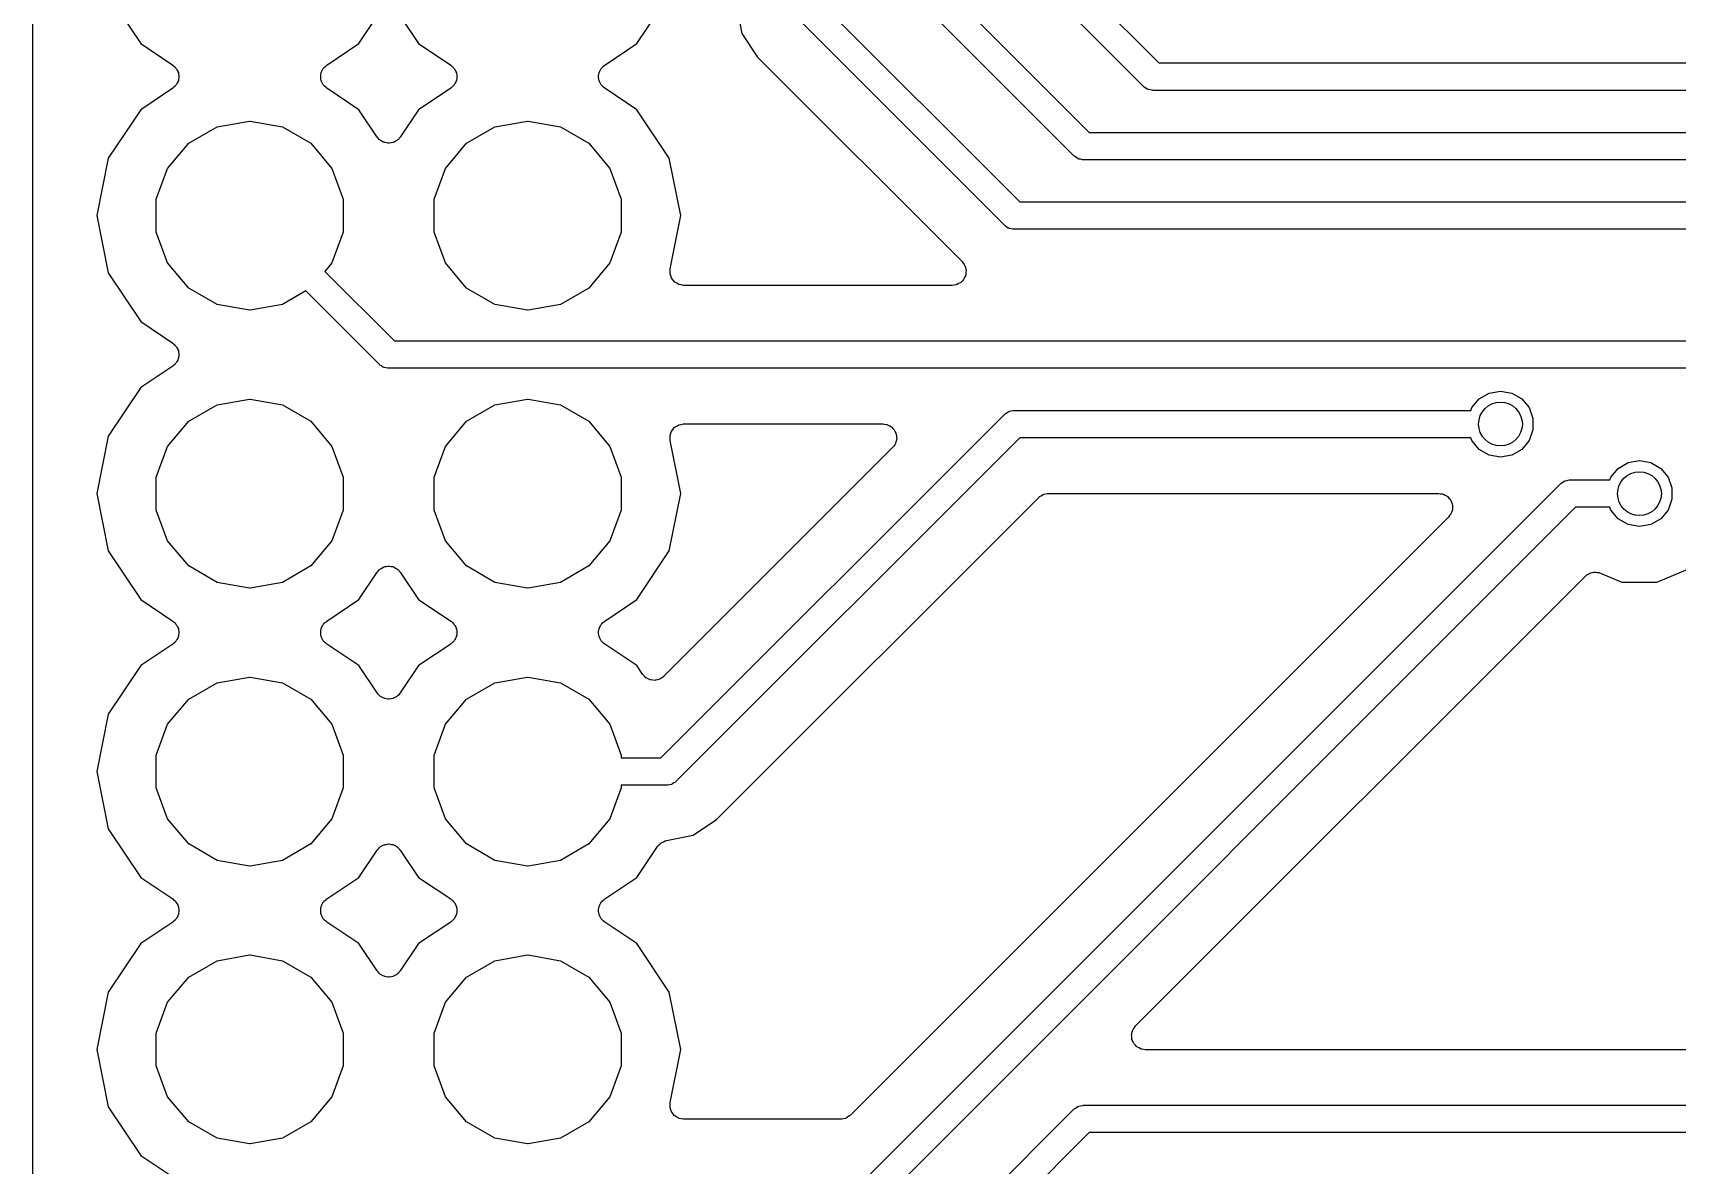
# Model space of a CAD drawing. Extents: x 99.6 to 135.3, y -116.3 to -28.5.
# Drawn here: x 99.62 to 114.64, y -74.72 to -64.37 of the extents above; entities that cross this region are included whole.
import ezdxf

# ---------------------------------------------------------------- set-up
doc = ezdxf.new("R2010")
doc.units = 0
doc.header["$MEASUREMENT"] = 0
doc.layers.add('BLACK', color=7, linetype='CONTINUOUS')

msp = doc.modelspace()

# ---------------------------------------------------------------- linework, layer by layer
at = {"layer": 'Black'}
for p, q in [((99.618, -112.187), (99.618, -28.625)), ((109.767, -64.8584), (107.862, -62.9534)), ((108.075, -62.8132), (109.907, -64.645)), ((107.44, -63.4482), (109.272, -65.28)), ((109.132, -65.4934), (107.227, -63.5884)), ((100.306, -64.0239), (100.603, -64.4681)), ((105.137, -64.4681), (105.434, -64.0239)), ((106.047, -64.1225), (106.097, -64.3763)), ((106.805, -64.0832), (108.637, -65.915)), ((102.597, -64.4681), (102.764, -64.2183)), ((102.976, -64.2183), (103.143, -64.4681)), ((108.497, -66.1284), (106.592, -64.2234)), ((106.097, -64.3763), (106.241, -64.5914)), ((100.603, -64.4681), (100.896, -64.6644)), ((102.304, -64.6644), (102.597, -64.4681)), ((103.143, -64.4681), (103.436, -64.6644)), ((104.844, -64.6644), (105.137, -64.4681)), ((106.241, -64.5914), (108.11, -66.4602)), ((100.896, -64.6644), (100.906, -64.674)), ((100.906, -64.674), (100.917, -64.6822)), ((100.917, -64.6822), (100.922, -64.6891)), ((100.922, -64.6891), (100.928, -64.6949)), ((100.928, -64.6949), (100.934, -64.7073)), ((100.934, -64.7073), (100.942, -64.7189)), ((100.942, -64.7189), (100.944, -64.727)), ((100.944, -64.727), (100.948, -64.7345)), ((100.948, -64.7345), (100.949, -64.7482)), ((100.949, -64.7482), (100.952, -64.7617)), ((100.952, -64.7617), (100.952, -64.77)), ((102.248, -64.7617), (102.251, -64.7482)), ((102.248, -64.77), (102.248, -64.7617)), ((102.251, -64.7482), (102.252, -64.7345)), ((102.252, -64.7345), (102.256, -64.727)), ((102.256, -64.727), (102.258, -64.7189)), ((102.258, -64.7189), (102.266, -64.7073)), ((102.266, -64.7073), (102.272, -64.6949)), ((102.272, -64.6949), (102.278, -64.6891)), ((102.278, -64.6891), (102.283, -64.6822)), ((102.283, -64.6822), (102.294, -64.674)), ((102.294, -64.674), (102.304, -64.6644)), ((103.436, -64.6644), (103.441, -64.6692)), ((103.441, -64.6692), (103.447, -64.6727)), ((103.447, -64.6727), (103.452, -64.6781)), ((103.452, -64.6781), (103.457, -64.6822)), ((103.457, -64.6822), (103.462, -64.6891)), ((103.462, -64.6891), (103.468, -64.6949)), ((103.468, -64.6949), (103.471, -64.7012)), ((103.471, -64.7012), (103.476, -64.7065)), ((103.476, -64.7065), (103.478, -64.713)), ((103.478, -64.713), (103.482, -64.7189)), ((103.482, -64.7189), (103.484, -64.727)), ((103.484, -64.727), (103.488, -64.7345)), ((103.488, -64.7345), (103.488, -64.7414)), ((103.488, -64.7414), (103.491, -64.7479)), ((103.491, -64.7479), (103.491, -64.7549)), ((103.491, -64.7549), (103.492, -64.7617)), ((103.492, -64.7617), (103.492, -64.77)), ((104.788, -64.7617), (104.791, -64.7482)), ((104.788, -64.77), (104.788, -64.7617)), ((104.791, -64.7482), (104.792, -64.7345)), ((104.792, -64.7345), (104.796, -64.727)), ((104.796, -64.727), (104.798, -64.7189)), ((104.798, -64.7189), (104.806, -64.7073)), ((104.806, -64.7073), (104.812, -64.6949)), ((104.812, -64.6949), (104.818, -64.6891)), ((104.818, -64.6891), (104.823, -64.6822)), ((104.823, -64.6822), (104.834, -64.674)), ((104.834, -64.674), (104.844, -64.6644)), ((109.907, -64.645), (118.53, -64.645)), ((100.896, -64.8756), (100.603, -65.0719)), ((100.906, -64.866), (100.896, -64.8756)), ((100.917, -64.8578), (100.906, -64.866)), ((100.922, -64.8509), (100.917, -64.8578)), ((100.928, -64.8451), (100.922, -64.8509)), ((100.934, -64.8327), (100.928, -64.8451)), ((100.942, -64.8211), (100.934, -64.8327)), ((100.944, -64.813), (100.942, -64.8211)), ((100.948, -64.8055), (100.944, -64.813)), ((100.949, -64.7918), (100.948, -64.8055)), ((100.952, -64.7783), (100.949, -64.7918)), ((100.952, -64.77), (100.952, -64.7783)), ((102.248, -64.7783), (102.248, -64.77)), ((102.251, -64.7918), (102.248, -64.7783)), ((102.252, -64.8055), (102.251, -64.7918)), ((102.256, -64.813), (102.252, -64.8055)), ((102.258, -64.8211), (102.256, -64.813)), ((102.266, -64.8327), (102.258, -64.8211)), ((102.272, -64.8451), (102.266, -64.8327)), ((102.278, -64.8509), (102.272, -64.8451)), ((102.283, -64.8578), (102.278, -64.8509)), ((102.294, -64.866), (102.283, -64.8578)), ((102.304, -64.8756), (102.294, -64.866)), ((102.597, -65.0719), (102.304, -64.8756)), ((103.436, -64.8756), (103.143, -65.0719)), ((103.441, -64.8708), (103.436, -64.8756)), ((103.447, -64.8673), (103.441, -64.8708)), ((103.452, -64.8619), (103.447, -64.8673)), ((103.457, -64.8578), (103.452, -64.8619)), ((103.462, -64.8509), (103.457, -64.8578)), ((103.468, -64.8451), (103.462, -64.8509)), ((103.471, -64.8388), (103.468, -64.8451)), ((103.476, -64.8335), (103.471, -64.8388)), ((103.478, -64.8269), (103.476, -64.8335)), ((103.482, -64.8211), (103.478, -64.8269)), ((103.484, -64.813), (103.482, -64.8211)), ((103.488, -64.8055), (103.484, -64.813)), ((103.491, -64.7921), (103.488, -64.7986)), ((103.488, -64.7986), (103.488, -64.8055)), ((103.492, -64.7783), (103.491, -64.7851)), ((103.491, -64.7851), (103.491, -64.7921)), ((103.492, -64.77), (103.492, -64.7783)), ((104.788, -64.7783), (104.788, -64.77)), ((104.791, -64.7918), (104.788, -64.7783)), ((104.792, -64.8055), (104.791, -64.7918)), ((104.796, -64.813), (104.792, -64.8055)), ((104.798, -64.8211), (104.796, -64.813)), ((104.806, -64.8327), (104.798, -64.8211)), ((104.812, -64.8451), (104.806, -64.8327)), ((104.818, -64.8509), (104.812, -64.8451)), ((104.823, -64.8578), (104.818, -64.8509)), ((104.834, -64.866), (104.823, -64.8578)), ((104.844, -64.8756), (104.834, -64.866)), ((105.137, -65.0719), (104.844, -64.8756)), ((109.771, -64.8615), (109.767, -64.8584)), ((109.775, -64.8658), (109.771, -64.8615)), ((109.789, -64.8739), (109.775, -64.8658)), ((109.802, -64.8833), (109.789, -64.8739)), ((109.807, -64.8847), (109.802, -64.8833)), ((109.812, -64.8875), (109.807, -64.8847)), ((109.828, -64.8903), (109.812, -64.8875)), ((109.844, -64.8945), (109.828, -64.8903)), ((109.85, -64.894), (109.844, -64.8945)), ((109.855, -64.895), (109.85, -64.894)), ((118.478, -64.895), (109.855, -64.895)), ((100.603, -65.0719), (100.306, -65.5161)), ((101.301, -65.2285), (101.597, -65.1764)), ((101.597, -65.1764), (101.603, -65.1764)), ((101.603, -65.1764), (101.899, -65.2285)), ((102.764, -65.3217), (102.597, -65.0719)), ((103.143, -65.0719), (102.976, -65.3217)), ((103.841, -65.2285), (104.137, -65.1764)), ((104.137, -65.1764), (104.143, -65.1764)), ((104.143, -65.1764), (104.439, -65.2285)), ((105.434, -65.5161), (105.137, -65.0719)), ((101.042, -65.3784), (101.301, -65.2285)), ((101.899, -65.2285), (102.158, -65.3784)), ((102.774, -65.3317), (102.764, -65.3217)), ((102.782, -65.3429), (102.774, -65.3317)), ((102.789, -65.3476), (102.782, -65.3429)), ((102.795, -65.3536), (102.789, -65.3476)), ((102.807, -65.3597), (102.795, -65.3536)), ((102.819, -65.3674), (102.807, -65.3597)), ((102.933, -65.3597), (102.921, -65.3674)), ((102.945, -65.3536), (102.933, -65.3597)), ((102.951, -65.3476), (102.945, -65.3536)), ((102.958, -65.3429), (102.951, -65.3476)), ((102.966, -65.3317), (102.958, -65.3429)), ((102.976, -65.3217), (102.966, -65.3317)), ((103.582, -65.3784), (103.841, -65.2285)), ((104.439, -65.2285), (104.698, -65.3784)), ((109.272, -65.28), (117.895, -65.28)), ((100.849, -65.6082), (101.042, -65.3784)), ((102.158, -65.3784), (102.351, -65.6082)), ((102.827, -65.3694), (102.819, -65.3674)), ((102.834, -65.3731), (102.827, -65.3694)), ((102.848, -65.3746), (102.834, -65.3731)), ((102.862, -65.3779), (102.848, -65.3746)), ((102.87, -65.377), (102.862, -65.3779)), ((102.878, -65.3779), (102.87, -65.377)), ((102.892, -65.3746), (102.878, -65.3779)), ((102.906, -65.3731), (102.892, -65.3746)), ((102.913, -65.3694), (102.906, -65.3731)), ((102.921, -65.3674), (102.913, -65.3694)), ((103.389, -65.6082), (103.582, -65.3784)), ((104.698, -65.3784), (104.891, -65.6082)), ((109.136, -65.4965), (109.132, -65.4934)), ((109.14, -65.5008), (109.136, -65.4965)), ((109.154, -65.5089), (109.14, -65.5008)), ((109.167, -65.5183), (109.154, -65.5089)), ((100.306, -65.5161), (100.202, -66.04)), ((100.746, -65.89), (100.849, -65.6082)), ((102.351, -65.6082), (102.454, -65.89)), ((103.286, -65.89), (103.389, -65.6082)), ((104.891, -65.6082), (104.994, -65.89)), ((105.538, -66.04), (105.434, -65.5161)), ((109.172, -65.5197), (109.167, -65.5183)), ((109.177, -65.5225), (109.172, -65.5197)), ((109.193, -65.5253), (109.177, -65.5225)), ((109.209, -65.5295), (109.193, -65.5253)), ((109.215, -65.529), (109.209, -65.5295)), ((109.22, -65.53), (109.215, -65.529)), ((117.843, -65.53), (109.22, -65.53)), ((100.746, -66.19), (100.746, -65.89)), ((102.454, -65.89), (102.454, -66.19)), ((103.286, -66.19), (103.286, -65.89)), ((104.994, -65.89), (104.994, -66.19)), ((108.637, -65.915), (117.26, -65.915)), ((100.202, -66.04), (100.306, -66.5639)), ((105.442, -66.5252), (105.538, -66.04)), ((100.849, -66.4718), (100.746, -66.19)), ((102.454, -66.19), (102.351, -66.4718)), ((103.389, -66.4718), (103.286, -66.19)), ((104.994, -66.19), (104.891, -66.4718)), ((108.501, -66.1315), (108.497, -66.1284)), ((108.505, -66.1358), (108.501, -66.1315)), ((108.519, -66.1439), (108.505, -66.1358)), ((108.532, -66.1533), (108.519, -66.1439)), ((108.537, -66.1547), (108.532, -66.1533)), ((108.542, -66.1575), (108.537, -66.1547)), ((108.558, -66.1603), (108.542, -66.1575)), ((108.574, -66.1645), (108.558, -66.1603)), ((108.58, -66.164), (108.574, -66.1645)), ((108.585, -66.165), (108.58, -66.164)), ((117.208, -66.165), (108.585, -66.165)), ((100.306, -66.5639), (100.603, -67.0081)), ((101.042, -66.7016), (100.849, -66.4718)), ((102.351, -66.4718), (102.286, -66.5494)), ((102.286, -66.5494), (102.922, -67.185)), ((103.582, -66.7016), (103.389, -66.4718)), ((104.891, -66.4718), (104.698, -66.7016)), ((105.441, -66.5279), (105.442, -66.5266)), ((105.441, -66.5486), (105.441, -66.5279)), ((105.441, -66.5693), (105.441, -66.5486)), ((105.442, -66.5266), (105.442, -66.5252)), ((108.11, -66.4602), (108.12, -66.4738)), ((108.12, -66.4738), (108.13, -66.4865)), ((108.13, -66.4865), (108.132, -66.4918)), ((108.132, -66.4918), (108.135, -66.4963)), ((108.135, -66.4963), (108.14, -66.5124)), ((108.14, -66.5124), (108.145, -66.5279)), ((108.145, -66.5279), (108.145, -66.5335)), ((108.145, -66.5335), (108.147, -66.5389)), ((108.147, -66.5389), (108.145, -66.5555)), ((108.145, -66.5555), (108.145, -66.5721)), ((101.301, -66.8515), (101.042, -66.7016)), ((103.841, -66.8515), (103.582, -66.7016)), ((104.698, -66.7016), (104.439, -66.8515)), ((105.441, -66.5706), (105.441, -66.5693)), ((105.441, -66.5721), (105.441, -66.5706)), ((105.449, -66.5915), (105.441, -66.5721)), ((105.455, -66.6111), (105.449, -66.5915)), ((105.456, -66.6122), (105.455, -66.6111)), ((105.457, -66.6135), (105.456, -66.6122)), ((105.47, -66.6294), (105.457, -66.6135)), ((105.483, -66.6455), (105.47, -66.6294)), ((105.484, -66.6462), (105.483, -66.6455)), ((105.485, -66.6473), (105.484, -66.6462)), ((105.503, -66.6576), (105.485, -66.6473)), ((105.52, -66.6684), (105.503, -66.6576)), ((105.522, -66.6686), (105.52, -66.6684)), ((105.523, -66.6693), (105.522, -66.6686)), ((105.543, -66.6729), (105.523, -66.6693)), ((105.564, -66.677), (105.543, -66.6729)), ((105.565, -66.6768), (105.564, -66.677)), ((105.567, -66.677), (105.565, -66.6768)), ((108.02, -66.677), (105.567, -66.677)), ((108.037, -66.6741), (108.02, -66.677)), ((108.053, -66.6727), (108.037, -66.6741)), ((108.058, -66.6703), (108.053, -66.6727)), ((108.064, -66.6693), (108.058, -66.6703)), ((108.078, -66.661), (108.064, -66.6693)), ((108.093, -66.654), (108.078, -66.661)), ((108.097, -66.6501), (108.093, -66.654)), ((108.102, -66.6473), (108.097, -66.6501)), ((108.112, -66.6346), (108.102, -66.6473)), ((108.124, -66.6228), (108.112, -66.6346)), ((108.127, -66.6178), (108.124, -66.6228)), ((108.13, -66.6135), (108.127, -66.6178)), ((108.136, -66.5979), (108.13, -66.6135)), ((108.143, -66.5829), (108.136, -66.5979)), ((108.145, -66.5721), (108.143, -66.5773)), ((108.143, -66.5773), (108.143, -66.5829)), ((101.597, -66.9036), (101.301, -66.8515)), ((101.899, -66.8515), (101.603, -66.9036)), ((102.112, -66.7285), (101.899, -66.8515)), ((102.782, -67.3984), (102.112, -66.7285)), ((104.137, -66.9036), (103.841, -66.8515)), ((104.439, -66.8515), (104.143, -66.9036)), ((100.603, -67.0081), (100.896, -67.2044)), ((101.603, -66.9036), (101.597, -66.9036)), ((104.143, -66.9036), (104.137, -66.9036)), ((100.896, -67.2044), (100.906, -67.214)), ((100.906, -67.214), (100.917, -67.2222)), ((100.917, -67.2222), (100.922, -67.2291)), ((100.922, -67.2291), (100.928, -67.2349)), ((100.928, -67.2349), (100.934, -67.2473)), ((100.934, -67.2473), (100.942, -67.2589)), ((100.942, -67.2589), (100.944, -67.267)), ((100.944, -67.267), (100.948, -67.2745)), ((100.948, -67.2745), (100.949, -67.2882)), ((100.949, -67.2882), (100.952, -67.3017)), ((100.952, -67.3017), (100.952, -67.31)), ((100.952, -67.31), (100.952, -67.3183)), ((102.922, -67.185), (117.26, -67.185)), ((100.896, -67.4156), (100.603, -67.6119)), ((100.906, -67.406), (100.896, -67.4156)), ((100.917, -67.3978), (100.906, -67.406)), ((100.922, -67.3909), (100.917, -67.3978)), ((100.928, -67.3851), (100.922, -67.3909)), ((100.934, -67.3727), (100.928, -67.3851)), ((100.942, -67.3611), (100.934, -67.3727)), ((100.944, -67.353), (100.942, -67.3611)), ((100.948, -67.3455), (100.944, -67.353)), ((100.949, -67.3318), (100.948, -67.3455)), ((100.952, -67.3183), (100.949, -67.3318)), ((102.786, -67.4015), (102.782, -67.3984)), ((102.79, -67.4058), (102.786, -67.4015)), ((102.804, -67.4139), (102.79, -67.4058)), ((102.817, -67.4233), (102.804, -67.4139)), ((102.822, -67.4247), (102.817, -67.4233)), ((102.827, -67.4275), (102.822, -67.4247)), ((102.843, -67.4303), (102.827, -67.4275)), ((102.859, -67.4345), (102.843, -67.4303)), ((102.865, -67.434), (102.859, -67.4345)), ((102.87, -67.435), (102.865, -67.434)), ((117.208, -67.435), (102.87, -67.435)), ((100.603, -67.6119), (100.306, -68.0561)), ((101.301, -67.7685), (101.597, -67.7164)), ((101.597, -67.7164), (101.603, -67.7164)), ((101.603, -67.7164), (101.899, -67.7685)), ((103.841, -67.7685), (104.137, -67.7164)), ((104.137, -67.7164), (104.143, -67.7164)), ((104.143, -67.7164), (104.439, -67.7685)), ((112.769, -67.7944), (112.836, -67.7143)), ((112.836, -67.7143), (112.927, -67.662)), ((112.927, -67.662), (113.03, -67.6439)), ((113.03, -67.6439), (113.133, -67.662)), ((113.133, -67.662), (113.224, -67.7143)), ((113.224, -67.7143), (113.291, -67.7944)), ((101.042, -67.9184), (101.301, -67.7685)), ((101.899, -67.7685), (102.158, -67.9184)), ((103.582, -67.9184), (103.841, -67.7685)), ((104.439, -67.7685), (104.698, -67.9184)), ((105.358, -70.995), (108.497, -67.8566)), ((108.497, -67.8566), (108.501, -67.8535)), ((108.501, -67.8535), (108.505, -67.8492)), ((108.505, -67.8492), (108.519, -67.8411)), ((108.519, -67.8411), (108.532, -67.8317)), ((108.532, -67.8317), (108.537, -67.8303)), ((108.537, -67.8303), (108.542, -67.8275)), ((108.542, -67.8275), (108.558, -67.8247)), ((108.558, -67.8247), (108.574, -67.8205)), ((108.574, -67.8205), (108.58, -67.821)), ((108.58, -67.821), (108.585, -67.82)), ((108.585, -67.82), (112.76, -67.82)), ((112.76, -67.82), (112.769, -67.7944)), ((113.291, -67.7944), (113.327, -67.8927)), ((113.327, -67.8927), (113.327, -67.9973)), ((100.306, -68.0561), (100.202, -68.58)), ((100.849, -68.1482), (101.042, -67.9184)), ((102.158, -67.9184), (102.351, -68.1482)), ((103.389, -68.1482), (103.582, -67.9184)), ((104.698, -67.9184), (104.891, -68.1482)), ((105.441, -68.0479), (105.449, -68.0285)), ((105.441, -68.0494), (105.441, -68.0479)), ((105.441, -68.0507), (105.441, -68.0494)), ((105.441, -68.0714), (105.441, -68.0507)), ((105.449, -68.0285), (105.455, -68.0089)), ((105.455, -68.0089), (105.456, -68.0078)), ((105.456, -68.0078), (105.457, -68.0065)), ((105.457, -68.0065), (105.47, -67.9906)), ((105.47, -67.9906), (105.483, -67.9745)), ((105.483, -67.9745), (105.484, -67.9738)), ((105.484, -67.9738), (105.485, -67.9727)), ((105.485, -67.9727), (105.503, -67.9624)), ((105.503, -67.9624), (105.52, -67.9516)), ((105.52, -67.9516), (105.522, -67.9514)), ((105.522, -67.9514), (105.523, -67.9507)), ((105.523, -67.9507), (105.543, -67.9471)), ((105.543, -67.9471), (105.564, -67.943)), ((105.564, -67.943), (105.565, -67.9432)), ((105.565, -67.9432), (105.567, -67.943)), ((105.567, -67.943), (107.385, -67.943)), ((107.385, -67.943), (107.402, -67.9459)), ((107.402, -67.9459), (107.418, -67.9473)), ((107.418, -67.9473), (107.423, -67.9497)), ((107.423, -67.9497), (107.429, -67.9507)), ((107.429, -67.9507), (107.443, -67.959)), ((107.443, -67.959), (107.458, -67.966)), ((107.458, -67.966), (107.462, -67.9699)), ((107.462, -67.9699), (107.467, -67.9727)), ((107.467, -67.9727), (107.477, -67.9854)), ((107.477, -67.9854), (107.489, -67.9972)), ((107.489, -67.9972), (107.492, -68.0022)), ((107.492, -68.0022), (107.495, -68.0065)), ((107.495, -68.0065), (107.501, -68.0221)), ((107.501, -68.0221), (107.508, -68.0371)), ((107.508, -68.0371), (107.508, -68.0427)), ((107.508, -68.0427), (107.51, -68.0479)), ((107.51, -68.0479), (107.51, -68.0645)), ((107.51, -68.0645), (107.512, -68.0811)), ((113.327, -67.9973), (113.291, -68.0956)), ((100.746, -68.43), (100.849, -68.1482)), ((102.351, -68.1482), (102.454, -68.43)), ((103.286, -68.43), (103.389, -68.1482)), ((104.891, -68.1482), (104.994, -68.43)), ((107.475, -68.1598), (105.385, -70.2495)), ((105.441, -68.0921), (105.441, -68.0714)), ((105.442, -68.0934), (105.441, -68.0921)), ((105.442, -68.0948), (105.442, -68.0934)), ((105.538, -68.58), (105.442, -68.0948)), ((108.637, -68.07), (105.498, -71.2084)), ((107.485, -68.1462), (107.475, -68.1598)), ((107.495, -68.1335), (107.485, -68.1462)), ((107.497, -68.1283), (107.495, -68.1335)), ((107.5, -68.1237), (107.497, -68.1283)), ((107.505, -68.1076), (107.5, -68.1237)), ((107.51, -68.0921), (107.505, -68.1076)), ((107.512, -68.0811), (107.51, -68.0865)), ((107.51, -68.0865), (107.51, -68.0921)), ((112.76, -68.07), (108.637, -68.07)), ((112.769, -68.0956), (112.76, -68.07)), ((112.836, -68.1757), (112.769, -68.0956)), ((112.927, -68.228), (112.836, -68.1757)), ((113.224, -68.1757), (113.133, -68.228)), ((113.291, -68.0956), (113.224, -68.1757)), ((113.03, -68.2461), (112.927, -68.228)), ((113.133, -68.228), (113.03, -68.2461)), ((114.039, -68.4294), (114.106, -68.3493)), ((114.106, -68.3493), (114.197, -68.297)), ((114.197, -68.297), (114.3, -68.2789)), ((114.3, -68.2789), (114.403, -68.297)), ((114.403, -68.297), (114.494, -68.3493)), ((114.494, -68.3493), (114.561, -68.4294)), ((100.746, -68.73), (100.746, -68.43)), ((102.454, -68.43), (102.454, -68.73)), ((103.286, -68.73), (103.286, -68.43)), ((104.994, -68.43), (104.994, -68.73)), ((109.132, -72.9366), (113.577, -68.4916)), ((113.577, -68.4916), (113.581, -68.4885)), ((113.581, -68.4885), (113.585, -68.4842)), ((113.585, -68.4842), (113.599, -68.4761)), ((113.599, -68.4761), (113.612, -68.4667)), ((113.612, -68.4667), (113.617, -68.4653)), ((113.617, -68.4653), (113.622, -68.4625)), ((113.622, -68.4625), (113.638, -68.4597)), ((113.638, -68.4597), (113.654, -68.4555)), ((113.654, -68.4555), (113.66, -68.456)), ((113.66, -68.456), (113.665, -68.455)), ((113.665, -68.455), (114.03, -68.455)), ((114.03, -68.455), (114.039, -68.4294)), ((114.561, -68.4294), (114.597, -68.5277)), ((100.202, -68.58), (100.306, -69.1039)), ((105.434, -69.1039), (105.538, -68.58)), ((105.866, -71.5588), (108.81, -68.6152)), ((108.81, -68.6152), (108.815, -68.612)), ((108.815, -68.612), (108.818, -68.6077)), ((108.818, -68.6077), (108.833, -68.5994)), ((108.833, -68.5994), (108.846, -68.5899)), ((108.846, -68.5899), (108.852, -68.5885)), ((108.852, -68.5885), (108.856, -68.5857)), ((108.856, -68.5857), (108.873, -68.5828)), ((108.873, -68.5828), (108.889, -68.5785)), ((108.889, -68.5785), (108.894, -68.579)), ((108.894, -68.579), (108.9, -68.578)), ((108.9, -68.578), (112.465, -68.578)), ((112.465, -68.578), (112.482, -68.5809)), ((112.482, -68.5809), (112.498, -68.5823)), ((112.498, -68.5823), (112.503, -68.5847)), ((112.503, -68.5847), (112.509, -68.5857)), ((112.509, -68.5857), (112.523, -68.594)), ((112.523, -68.594), (112.538, -68.601)), ((112.538, -68.601), (112.542, -68.6049)), ((112.542, -68.6049), (112.547, -68.6077)), ((112.547, -68.6077), (112.557, -68.6204)), ((112.557, -68.6204), (112.569, -68.6322)), ((112.569, -68.6322), (112.572, -68.6372)), ((112.572, -68.6372), (112.575, -68.6415)), ((112.575, -68.6415), (112.581, -68.6571)), ((112.581, -68.6571), (112.588, -68.6721)), ((114.597, -68.6323), (114.561, -68.7306)), ((114.597, -68.5277), (114.597, -68.6323)), ((100.849, -69.0118), (100.746, -68.73)), ((102.454, -68.73), (102.351, -69.0118)), ((103.389, -69.0118), (103.286, -68.73)), ((104.994, -68.73), (104.891, -69.0118)), ((113.717, -68.705), (107.403, -75.0184)), ((112.555, -68.7948), (108.772, -72.5774)), ((112.565, -68.7812), (112.555, -68.7948)), ((112.575, -68.7685), (112.565, -68.7812)), ((112.577, -68.7633), (112.575, -68.7685)), ((112.58, -68.7587), (112.577, -68.7633)), ((112.585, -68.7426), (112.58, -68.7587)), ((112.59, -68.7271), (112.585, -68.7426)), ((112.588, -68.6721), (112.588, -68.6777)), ((112.588, -68.6777), (112.59, -68.6829)), ((112.59, -68.6829), (112.59, -68.6995)), ((112.59, -68.6995), (112.592, -68.7161)), ((112.592, -68.7161), (112.59, -68.7215)), ((112.59, -68.7215), (112.59, -68.7271)), ((114.03, -68.705), (113.717, -68.705)), ((114.039, -68.7306), (114.03, -68.705)), ((114.106, -68.8107), (114.039, -68.7306)), ((114.197, -68.863), (114.106, -68.8107)), ((114.494, -68.8107), (114.403, -68.863)), ((114.561, -68.7306), (114.494, -68.8107)), ((114.3, -68.8811), (114.197, -68.863)), ((114.403, -68.863), (114.3, -68.8811)), ((100.306, -69.1039), (100.603, -69.5481)), ((101.042, -69.2416), (100.849, -69.0118)), ((102.351, -69.0118), (102.158, -69.2416)), ((103.582, -69.2416), (103.389, -69.0118)), ((104.891, -69.0118), (104.698, -69.2416)), ((105.137, -69.5481), (105.434, -69.1039)), ((101.301, -69.3915), (101.042, -69.2416)), ((102.158, -69.2416), (101.899, -69.3915)), ((102.789, -69.2724), (102.795, -69.2664)), ((102.795, -69.2664), (102.807, -69.2603)), ((102.807, -69.2603), (102.819, -69.2526)), ((102.819, -69.2526), (102.827, -69.2506)), ((102.827, -69.2506), (102.834, -69.2469)), ((102.834, -69.2469), (102.848, -69.2454)), ((102.848, -69.2454), (102.862, -69.2421)), ((102.862, -69.2421), (102.87, -69.243)), ((102.87, -69.243), (102.878, -69.2421)), ((102.878, -69.2421), (102.892, -69.2454)), ((102.892, -69.2454), (102.906, -69.2469)), ((102.906, -69.2469), (102.913, -69.2506)), ((102.913, -69.2506), (102.921, -69.2526)), ((102.921, -69.2526), (102.933, -69.2603)), ((102.933, -69.2603), (102.945, -69.2664)), ((102.945, -69.2664), (102.951, -69.2724)), ((103.841, -69.3915), (103.582, -69.2416)), ((104.698, -69.2416), (104.439, -69.3915)), ((114.46, -69.3881), (114.757, -69.2654)), ((101.597, -69.4436), (101.301, -69.3915)), ((101.899, -69.3915), (101.603, -69.4436)), ((102.597, -69.5481), (102.764, -69.2983)), ((102.764, -69.2983), (102.774, -69.2883)), ((102.774, -69.2883), (102.782, -69.2771)), ((102.782, -69.2771), (102.789, -69.2724)), ((102.951, -69.2724), (102.958, -69.2771)), ((102.958, -69.2771), (102.966, -69.2883)), ((102.966, -69.2883), (102.976, -69.2983)), ((102.976, -69.2983), (103.143, -69.5481)), ((104.137, -69.4436), (103.841, -69.3915)), ((104.439, -69.3915), (104.143, -69.4436)), ((109.695, -73.4452), (113.806, -69.3346)), ((113.806, -69.3346), (113.812, -69.3298)), ((113.812, -69.3298), (113.818, -69.3236)), ((113.818, -69.3236), (113.83, -69.3172)), ((113.83, -69.3172), (113.842, -69.3093)), ((113.842, -69.3093), (113.85, -69.3071)), ((113.85, -69.3071), (113.857, -69.3032)), ((113.857, -69.3032), (113.871, -69.3015)), ((113.871, -69.3015), (113.884, -69.2979)), ((113.884, -69.2979), (113.893, -69.2986)), ((113.893, -69.2986), (113.901, -69.2975)), ((113.901, -69.2975), (113.915, -69.3005)), ((113.915, -69.3005), (113.928, -69.3017)), ((113.928, -69.3017), (113.936, -69.3053)), ((113.936, -69.3053), (113.944, -69.3071)), ((113.944, -69.3071), (114.139, -69.3879)), ((114.139, -69.3879), (114.46, -69.3881)), ((100.603, -69.5481), (100.896, -69.7444)), ((101.603, -69.4436), (101.597, -69.4436)), ((102.304, -69.7444), (102.597, -69.5481)), ((103.143, -69.5481), (103.436, -69.7444)), ((104.143, -69.4436), (104.137, -69.4436)), ((104.844, -69.7444), (105.137, -69.5481)), ((100.896, -69.7444), (100.906, -69.754)), ((100.906, -69.754), (100.917, -69.7622)), ((100.917, -69.7622), (100.922, -69.7691)), ((100.922, -69.7691), (100.928, -69.7749)), ((100.928, -69.7749), (100.934, -69.7873)), ((100.934, -69.7873), (100.942, -69.7989)), ((100.942, -69.7989), (100.944, -69.807)), ((100.944, -69.807), (100.948, -69.8145)), ((100.948, -69.8145), (100.949, -69.8282)), ((100.949, -69.8282), (100.952, -69.8417)), ((100.952, -69.8583), (100.949, -69.8718)), ((100.952, -69.8417), (100.952, -69.85)), ((100.952, -69.85), (100.952, -69.8583)), ((102.248, -69.8417), (102.251, -69.8282)), ((102.248, -69.85), (102.248, -69.8417)), ((102.248, -69.8583), (102.248, -69.85)), ((102.251, -69.8718), (102.248, -69.8583)), ((102.251, -69.8282), (102.252, -69.8145)), ((102.252, -69.8145), (102.256, -69.807)), ((102.256, -69.807), (102.258, -69.7989)), ((102.258, -69.7989), (102.266, -69.7873)), ((102.266, -69.7873), (102.272, -69.7749)), ((102.272, -69.7749), (102.278, -69.7691)), ((102.278, -69.7691), (102.283, -69.7622)), ((102.283, -69.7622), (102.294, -69.754)), ((102.294, -69.754), (102.304, -69.7444)), ((103.436, -69.7444), (103.441, -69.7492)), ((103.441, -69.7492), (103.447, -69.7527)), ((103.447, -69.7527), (103.452, -69.7581)), ((103.452, -69.7581), (103.457, -69.7622)), ((103.457, -69.7622), (103.462, -69.7691)), ((103.462, -69.7691), (103.468, -69.7749)), ((103.468, -69.7749), (103.471, -69.7812)), ((103.471, -69.7812), (103.476, -69.7865)), ((103.476, -69.7865), (103.478, -69.793)), ((103.478, -69.793), (103.482, -69.7989)), ((103.482, -69.7989), (103.484, -69.807)), ((103.484, -69.807), (103.488, -69.8145)), ((103.488, -69.8145), (103.488, -69.8214)), ((103.488, -69.8214), (103.491, -69.8279)), ((103.491, -69.8279), (103.491, -69.8349)), ((103.491, -69.8349), (103.492, -69.8417)), ((103.492, -69.8583), (103.491, -69.8651)), ((103.491, -69.8651), (103.491, -69.8721)), ((103.492, -69.8417), (103.492, -69.85)), ((103.492, -69.85), (103.492, -69.8583)), ((104.788, -69.8417), (104.791, -69.8282)), ((104.788, -69.85), (104.788, -69.8417)), ((104.788, -69.8583), (104.788, -69.85)), ((104.791, -69.8718), (104.788, -69.8583)), ((104.791, -69.8282), (104.792, -69.8145)), ((104.792, -69.8145), (104.796, -69.807)), ((104.796, -69.807), (104.798, -69.7989)), ((104.798, -69.7989), (104.806, -69.7873)), ((104.806, -69.7873), (104.812, -69.7749)), ((104.812, -69.7749), (104.818, -69.7691)), ((104.818, -69.7691), (104.823, -69.7622)), ((104.823, -69.7622), (104.834, -69.754)), ((104.834, -69.754), (104.844, -69.7444)), ((100.896, -69.9556), (100.603, -70.1519)), ((100.906, -69.946), (100.896, -69.9556)), ((100.917, -69.9378), (100.906, -69.946)), ((100.922, -69.9309), (100.917, -69.9378)), ((100.928, -69.9251), (100.922, -69.9309)), ((100.934, -69.9127), (100.928, -69.9251)), ((100.942, -69.9011), (100.934, -69.9127)), ((100.944, -69.893), (100.942, -69.9011)), ((100.948, -69.8855), (100.944, -69.893)), ((100.949, -69.8718), (100.948, -69.8855)), ((102.252, -69.8855), (102.251, -69.8718)), ((102.256, -69.893), (102.252, -69.8855)), ((102.258, -69.9011), (102.256, -69.893)), ((102.266, -69.9127), (102.258, -69.9011)), ((102.272, -69.9251), (102.266, -69.9127)), ((102.278, -69.9309), (102.272, -69.9251)), ((102.283, -69.9378), (102.278, -69.9309)), ((102.294, -69.946), (102.283, -69.9378)), ((102.304, -69.9556), (102.294, -69.946)), ((102.597, -70.1519), (102.304, -69.9556)), ((103.436, -69.9556), (103.143, -70.1519)), ((103.441, -69.9508), (103.436, -69.9556)), ((103.447, -69.9473), (103.441, -69.9508)), ((103.452, -69.9419), (103.447, -69.9473)), ((103.457, -69.9378), (103.452, -69.9419)), ((103.462, -69.9309), (103.457, -69.9378)), ((103.468, -69.9251), (103.462, -69.9309)), ((103.471, -69.9188), (103.468, -69.9251)), ((103.476, -69.9135), (103.471, -69.9188)), ((103.478, -69.9069), (103.476, -69.9135)), ((103.482, -69.9011), (103.478, -69.9069)), ((103.484, -69.893), (103.482, -69.9011)), ((103.488, -69.8855), (103.484, -69.893)), ((103.491, -69.8721), (103.488, -69.8786)), ((103.488, -69.8786), (103.488, -69.8855)), ((104.792, -69.8855), (104.791, -69.8718)), ((104.796, -69.893), (104.792, -69.8855)), ((104.798, -69.9011), (104.796, -69.893)), ((104.806, -69.9127), (104.798, -69.9011)), ((104.812, -69.9251), (104.806, -69.9127)), ((104.818, -69.9309), (104.812, -69.9251)), ((104.823, -69.9378), (104.818, -69.9309)), ((104.834, -69.946), (104.823, -69.9378)), ((104.844, -69.9556), (104.834, -69.946)), ((105.137, -70.1519), (104.844, -69.9556)), ((100.603, -70.1519), (100.306, -70.5961)), ((102.764, -70.4017), (102.597, -70.1519)), ((103.143, -70.1519), (102.976, -70.4017)), ((105.19, -70.2303), (105.137, -70.1519)), ((101.042, -70.4584), (101.301, -70.3085)), ((101.301, -70.3085), (101.597, -70.2564)), ((101.597, -70.2564), (101.603, -70.2564)), ((101.603, -70.2564), (101.899, -70.3085)), ((101.899, -70.3085), (102.158, -70.4584)), ((103.582, -70.4584), (103.841, -70.3085)), ((103.841, -70.3085), (104.137, -70.2564)), ((104.137, -70.2564), (104.143, -70.2564)), ((104.143, -70.2564), (104.439, -70.3085)), ((104.439, -70.3085), (104.698, -70.4584)), ((105.191, -70.2313), (105.19, -70.2303)), ((105.191, -70.2326), (105.191, -70.2313)), ((105.206, -70.2472), (105.191, -70.2326)), ((105.22, -70.2622), (105.206, -70.2472)), ((105.222, -70.2628), (105.22, -70.2622)), ((105.223, -70.2638), (105.222, -70.2628)), ((105.241, -70.2725), (105.223, -70.2638)), ((105.26, -70.2817), (105.241, -70.2725)), ((105.261, -70.2818), (105.26, -70.2817)), ((105.263, -70.2824), (105.261, -70.2818)), ((105.283, -70.2842), (105.263, -70.2824)), ((105.304, -70.2865), (105.283, -70.2842)), ((105.305, -70.2861), (105.304, -70.2865)), ((105.307, -70.2863), (105.305, -70.2861)), ((105.327, -70.2809), (105.307, -70.2863)), ((105.347, -70.276), (105.327, -70.2809)), ((105.348, -70.2752), (105.347, -70.276)), ((105.349, -70.2748), (105.348, -70.2752)), ((105.366, -70.263), (105.349, -70.2748)), ((105.383, -70.2515), (105.366, -70.263)), ((105.384, -70.2504), (105.383, -70.2515)), ((105.385, -70.2495), (105.384, -70.2504)), ((100.849, -70.6882), (101.042, -70.4584)), ((102.158, -70.4584), (102.351, -70.6882)), ((102.774, -70.4117), (102.764, -70.4017)), ((102.782, -70.4229), (102.774, -70.4117)), ((102.789, -70.4276), (102.782, -70.4229)), ((102.795, -70.4336), (102.789, -70.4276)), ((102.807, -70.4397), (102.795, -70.4336)), ((102.819, -70.4474), (102.807, -70.4397)), ((102.827, -70.4494), (102.819, -70.4474)), ((102.834, -70.4531), (102.827, -70.4494)), ((102.848, -70.4546), (102.834, -70.4531)), ((102.862, -70.4579), (102.848, -70.4546)), ((102.87, -70.457), (102.862, -70.4579)), ((102.878, -70.4579), (102.87, -70.457)), ((102.892, -70.4546), (102.878, -70.4579)), ((102.906, -70.4531), (102.892, -70.4546)), ((102.913, -70.4494), (102.906, -70.4531)), ((102.921, -70.4474), (102.913, -70.4494)), ((102.933, -70.4397), (102.921, -70.4474)), ((102.945, -70.4336), (102.933, -70.4397)), ((102.951, -70.4276), (102.945, -70.4336)), ((102.958, -70.4229), (102.951, -70.4276)), ((102.966, -70.4117), (102.958, -70.4229)), ((102.976, -70.4017), (102.966, -70.4117)), ((103.389, -70.6882), (103.582, -70.4584)), ((104.698, -70.4584), (104.891, -70.6882)), ((100.306, -70.5961), (100.202, -71.12)), ((100.746, -70.97), (100.849, -70.6882)), ((102.351, -70.6882), (102.454, -70.97)), ((103.286, -70.97), (103.389, -70.6882)), ((104.891, -70.6882), (104.994, -70.97)), ((100.746, -71.27), (100.746, -70.97)), ((102.454, -70.97), (102.454, -71.27)), ((103.286, -71.27), (103.286, -70.97)), ((104.994, -70.97), (104.994, -70.995)), ((104.994, -70.995), (105.358, -70.995)), ((100.202, -71.12), (100.306, -71.6439)), ((105.476, -71.2239), (105.463, -71.2333)), ((105.49, -71.2158), (105.476, -71.2239)), ((105.494, -71.2115), (105.49, -71.2158)), ((105.498, -71.2084), (105.494, -71.2115)), ((100.849, -71.5518), (100.746, -71.27)), ((102.454, -71.27), (102.351, -71.5518)), ((103.389, -71.5518), (103.286, -71.27)), ((104.994, -71.27), (104.891, -71.5518)), ((105.41, -71.245), (104.994, -71.245)), ((104.994, -71.245), (104.994, -71.27)), ((105.415, -71.244), (105.41, -71.245)), ((105.421, -71.2445), (105.415, -71.244)), ((105.437, -71.2403), (105.421, -71.2445)), ((105.453, -71.2375), (105.437, -71.2403)), ((105.458, -71.2347), (105.453, -71.2375)), ((105.463, -71.2333), (105.458, -71.2347)), ((100.306, -71.6439), (100.603, -72.0881)), ((101.042, -71.7816), (100.849, -71.5518)), ((102.351, -71.5518), (102.158, -71.7816)), ((103.582, -71.7816), (103.389, -71.5518)), ((104.891, -71.5518), (104.698, -71.7816)), ((105.651, -71.7025), (105.866, -71.5588)), ((101.301, -71.9315), (101.042, -71.7816)), ((102.158, -71.7816), (101.899, -71.9315)), ((102.774, -71.8283), (102.782, -71.8171)), ((102.782, -71.8171), (102.789, -71.8124)), ((102.789, -71.8124), (102.795, -71.8064)), ((102.795, -71.8064), (102.807, -71.8003)), ((102.807, -71.8003), (102.819, -71.7926)), ((102.819, -71.7926), (102.827, -71.7906)), ((102.827, -71.7906), (102.834, -71.7869)), ((102.834, -71.7869), (102.848, -71.7854)), ((102.848, -71.7854), (102.862, -71.7821)), ((102.862, -71.7821), (102.87, -71.783)), ((102.87, -71.783), (102.878, -71.7821)), ((102.878, -71.7821), (102.892, -71.7854)), ((102.892, -71.7854), (102.906, -71.7869)), ((102.906, -71.7869), (102.913, -71.7906)), ((102.913, -71.7906), (102.921, -71.7926)), ((102.921, -71.7926), (102.933, -71.8003)), ((102.933, -71.8003), (102.945, -71.8064)), ((102.945, -71.8064), (102.951, -71.8124)), ((102.951, -71.8124), (102.958, -71.8171)), ((102.958, -71.8171), (102.966, -71.8283)), ((103.841, -71.9315), (103.582, -71.7816)), ((104.698, -71.7816), (104.439, -71.9315)), ((105.137, -72.0881), (105.327, -71.805)), ((105.327, -71.805), (105.33, -71.801)), ((105.33, -71.801), (105.333, -71.7961)), ((105.333, -71.7961), (105.346, -71.7851)), ((105.346, -71.7851), (105.357, -71.7732)), ((105.357, -71.7732), (105.362, -71.7707)), ((105.362, -71.7707), (105.366, -71.767)), ((105.366, -71.767), (105.382, -71.761)), ((105.382, -71.761), (105.397, -71.7537)), ((105.397, -71.7537), (105.402, -71.753)), ((105.402, -71.753), (105.407, -71.751)), ((105.407, -71.751), (105.651, -71.7025)), ((101.597, -71.9836), (101.301, -71.9315)), ((101.899, -71.9315), (101.603, -71.9836)), ((102.597, -72.0881), (102.764, -71.8383)), ((102.764, -71.8383), (102.774, -71.8283)), ((102.966, -71.8283), (102.976, -71.8383)), ((102.976, -71.8383), (103.143, -72.0881)), ((104.137, -71.9836), (103.841, -71.9315)), ((104.439, -71.9315), (104.143, -71.9836)), ((100.603, -72.0881), (100.896, -72.2844)), ((101.603, -71.9836), (101.597, -71.9836)), ((102.304, -72.2844), (102.597, -72.0881)), ((103.143, -72.0881), (103.436, -72.2844)), ((104.143, -71.9836), (104.137, -71.9836)), ((104.844, -72.2844), (105.137, -72.0881)), ((100.896, -72.2844), (100.906, -72.294)), ((100.906, -72.294), (100.917, -72.3022)), ((100.917, -72.3022), (100.922, -72.3091)), ((100.922, -72.3091), (100.928, -72.3149)), ((100.928, -72.3149), (100.934, -72.3273)), ((100.934, -72.3273), (100.942, -72.3389)), ((100.942, -72.3389), (100.944, -72.347)), ((100.944, -72.347), (100.948, -72.3545)), ((100.948, -72.4255), (100.944, -72.433)), ((100.948, -72.3545), (100.949, -72.3682)), ((100.949, -72.4118), (100.948, -72.4255)), ((100.949, -72.3682), (100.952, -72.3817)), ((100.952, -72.3983), (100.949, -72.4118)), ((100.952, -72.3817), (100.952, -72.39)), ((100.952, -72.39), (100.952, -72.3983)), ((102.248, -72.3817), (102.251, -72.3682)), ((102.248, -72.39), (102.248, -72.3817)), ((102.248, -72.3983), (102.248, -72.39)), ((102.251, -72.4118), (102.248, -72.3983)), ((102.251, -72.3682), (102.252, -72.3545)), ((102.252, -72.4255), (102.251, -72.4118)), ((102.252, -72.3545), (102.256, -72.347)), ((102.256, -72.433), (102.252, -72.4255)), ((102.256, -72.347), (102.258, -72.3389)), ((102.258, -72.3389), (102.266, -72.3273)), ((102.266, -72.3273), (102.272, -72.3149)), ((102.272, -72.3149), (102.278, -72.3091)), ((102.278, -72.3091), (102.283, -72.3022)), ((102.283, -72.3022), (102.294, -72.294)), ((102.294, -72.294), (102.304, -72.2844)), ((103.436, -72.2844), (103.441, -72.2892)), ((103.441, -72.2892), (103.447, -72.2927)), ((103.447, -72.2927), (103.452, -72.2981)), ((103.452, -72.2981), (103.457, -72.3022)), ((103.457, -72.3022), (103.462, -72.3091)), ((103.462, -72.3091), (103.468, -72.3149)), ((103.468, -72.3149), (103.471, -72.3212)), ((103.471, -72.3212), (103.476, -72.3265)), ((103.476, -72.3265), (103.478, -72.3331)), ((103.478, -72.3331), (103.482, -72.3389)), ((103.482, -72.3389), (103.484, -72.347)), ((103.484, -72.347), (103.488, -72.3545)), ((103.488, -72.4255), (103.484, -72.433)), ((103.488, -72.3545), (103.488, -72.3614)), ((103.488, -72.3614), (103.491, -72.3679)), ((103.491, -72.4121), (103.488, -72.4186)), ((103.488, -72.4186), (103.488, -72.4255)), ((103.491, -72.3679), (103.491, -72.3749)), ((103.491, -72.3749), (103.492, -72.3817)), ((103.492, -72.3983), (103.491, -72.4051)), ((103.491, -72.4051), (103.491, -72.4121)), ((103.492, -72.3817), (103.492, -72.39)), ((103.492, -72.39), (103.492, -72.3983)), ((104.788, -72.3817), (104.791, -72.3682)), ((104.788, -72.39), (104.788, -72.3817)), ((104.788, -72.3983), (104.788, -72.39)), ((104.791, -72.4118), (104.788, -72.3983)), ((104.791, -72.3682), (104.792, -72.3545)), ((104.792, -72.4255), (104.791, -72.4118)), ((104.792, -72.3545), (104.796, -72.347)), ((104.796, -72.433), (104.792, -72.4255)), ((104.796, -72.347), (104.798, -72.3389)), ((104.798, -72.3389), (104.806, -72.3273)), ((104.806, -72.3273), (104.812, -72.3149)), ((104.812, -72.3149), (104.818, -72.3091)), ((104.818, -72.3091), (104.823, -72.3022)), ((104.823, -72.3022), (104.834, -72.294)), ((104.834, -72.294), (104.844, -72.2844)), ((100.896, -72.4956), (100.603, -72.6919)), ((100.906, -72.486), (100.896, -72.4956)), ((100.917, -72.4778), (100.906, -72.486)), ((100.922, -72.4709), (100.917, -72.4778)), ((100.928, -72.4651), (100.922, -72.4709)), ((100.934, -72.4527), (100.928, -72.4651)), ((100.942, -72.4411), (100.934, -72.4527)), ((100.944, -72.433), (100.942, -72.4411)), ((102.258, -72.4411), (102.256, -72.433)), ((102.266, -72.4527), (102.258, -72.4411)), ((102.272, -72.4651), (102.266, -72.4527)), ((102.278, -72.4709), (102.272, -72.4651)), ((102.283, -72.4778), (102.278, -72.4709)), ((102.294, -72.486), (102.283, -72.4778)), ((102.304, -72.4956), (102.294, -72.486)), ((102.597, -72.6919), (102.304, -72.4956)), ((103.436, -72.4956), (103.143, -72.6919)), ((103.441, -72.4908), (103.436, -72.4956)), ((103.447, -72.4873), (103.441, -72.4908)), ((103.452, -72.4819), (103.447, -72.4873)), ((103.457, -72.4778), (103.452, -72.4819)), ((103.462, -72.4709), (103.457, -72.4778)), ((103.468, -72.4651), (103.462, -72.4709)), ((103.471, -72.4588), (103.468, -72.4651)), ((103.476, -72.4535), (103.471, -72.4588)), ((103.478, -72.4469), (103.476, -72.4535)), ((103.482, -72.4411), (103.478, -72.4469)), ((103.484, -72.433), (103.482, -72.4411)), ((104.798, -72.4411), (104.796, -72.433)), ((104.806, -72.4527), (104.798, -72.4411)), ((104.812, -72.4651), (104.806, -72.4527)), ((104.818, -72.4709), (104.812, -72.4651)), ((104.823, -72.4778), (104.818, -72.4709)), ((104.834, -72.486), (104.823, -72.4778)), ((104.844, -72.4956), (104.834, -72.486)), ((105.137, -72.6919), (104.844, -72.4956)), ((100.603, -72.6919), (100.306, -73.1361)), ((102.764, -72.9417), (102.597, -72.6919)), ((103.143, -72.6919), (102.976, -72.9417)), ((105.434, -73.1361), (105.137, -72.6919)), ((108.772, -72.5774), (107.09, -74.2598)), ((108.772, -72.5774), (108.772, -72.5774)), ((108.772, -72.5774), (108.772, -72.5774)), ((101.042, -72.9984), (101.301, -72.8485)), ((101.301, -72.8485), (101.597, -72.7964)), ((101.597, -72.7964), (101.603, -72.7964)), ((101.603, -72.7964), (101.899, -72.8485)), ((101.899, -72.8485), (102.158, -72.9984)), ((103.582, -72.9984), (103.841, -72.8485)), ((103.841, -72.8485), (104.137, -72.7964)), ((104.137, -72.7964), (104.143, -72.7964)), ((104.143, -72.7964), (104.439, -72.8485)), ((104.439, -72.8485), (104.698, -72.9984)), ((100.849, -73.2282), (101.042, -72.9984)), ((102.158, -72.9984), (102.351, -73.2282)), ((102.774, -72.9517), (102.764, -72.9417)), ((102.782, -72.9629), (102.774, -72.9517)), ((102.789, -72.9676), (102.782, -72.9629)), ((102.795, -72.9736), (102.789, -72.9676)), ((102.807, -72.9797), (102.795, -72.9736)), ((102.819, -72.9874), (102.807, -72.9797)), ((102.827, -72.9894), (102.819, -72.9874)), ((102.834, -72.9931), (102.827, -72.9894)), ((102.848, -72.9946), (102.834, -72.9931)), ((102.862, -72.9979), (102.848, -72.9946)), ((102.87, -72.997), (102.862, -72.9979)), ((102.878, -72.9979), (102.87, -72.997)), ((102.892, -72.9946), (102.878, -72.9979)), ((102.906, -72.9931), (102.892, -72.9946)), ((102.913, -72.9894), (102.906, -72.9931)), ((102.921, -72.9874), (102.913, -72.9894)), ((102.933, -72.9797), (102.921, -72.9874)), ((102.945, -72.9736), (102.933, -72.9797)), ((102.951, -72.9676), (102.945, -72.9736)), ((102.958, -72.9629), (102.951, -72.9676)), ((102.966, -72.9517), (102.958, -72.9629)), ((102.976, -72.9417), (102.966, -72.9517)), ((103.389, -73.2282), (103.582, -72.9984)), ((104.698, -72.9984), (104.891, -73.2282)), ((107.263, -74.805), (109.132, -72.9366)), ((100.306, -73.1361), (100.202, -73.66)), ((105.538, -73.66), (105.434, -73.1361)), ((100.746, -73.51), (100.849, -73.2282)), ((102.351, -73.2282), (102.454, -73.51)), ((103.286, -73.51), (103.389, -73.2282)), ((104.891, -73.2282), (104.994, -73.51)), ((109.67, -73.4813), (109.673, -73.4767)), ((109.673, -73.4767), (109.675, -73.4715)), ((109.675, -73.4715), (109.685, -73.4588)), ((109.685, -73.4588), (109.695, -73.4452)), ((100.746, -73.81), (100.746, -73.51)), ((102.454, -73.51), (102.454, -73.81)), ((103.286, -73.81), (103.286, -73.51)), ((104.994, -73.51), (104.994, -73.81)), ((109.658, -73.5239), (109.66, -73.5185)), ((109.66, -73.5405), (109.658, -73.5239)), ((109.66, -73.5129), (109.665, -73.4974)), ((109.66, -73.5185), (109.66, -73.5129)), ((109.66, -73.5571), (109.66, -73.5405)), ((109.662, -73.5623), (109.66, -73.5571)), ((109.662, -73.5679), (109.662, -73.5623)), ((109.669, -73.5829), (109.662, -73.5679)), ((109.665, -73.4974), (109.67, -73.4813)), ((109.675, -73.5985), (109.669, -73.5829)), ((109.678, -73.6028), (109.675, -73.5985)), ((109.681, -73.6078), (109.678, -73.6028)), ((109.693, -73.6196), (109.681, -73.6078)), ((109.703, -73.6323), (109.693, -73.6196)), ((100.202, -73.66), (100.306, -74.1839)), ((105.442, -74.1452), (105.538, -73.66)), ((109.708, -73.6351), (109.703, -73.6323)), ((109.712, -73.639), (109.708, -73.6351)), ((109.727, -73.646), (109.712, -73.639)), ((109.741, -73.6543), (109.727, -73.646)), ((109.747, -73.6553), (109.741, -73.6543)), ((109.752, -73.6577), (109.747, -73.6553)), ((109.768, -73.6591), (109.752, -73.6577)), ((109.785, -73.662), (109.768, -73.6591)), ((116.465, -73.662), (109.785, -73.662)), ((100.849, -74.0918), (100.746, -73.81)), ((102.454, -73.81), (102.351, -74.0918)), ((103.389, -74.0918), (103.286, -73.81)), ((104.994, -73.81), (104.891, -74.0918)), ((100.306, -74.1839), (100.603, -74.6281)), ((101.042, -74.3216), (100.849, -74.0918)), ((102.351, -74.0918), (102.158, -74.3216)), ((103.582, -74.3216), (103.389, -74.0918)), ((104.891, -74.0918), (104.698, -74.3216)), ((105.441, -74.1479), (105.442, -74.1466)), ((105.441, -74.1686), (105.441, -74.1479)), ((105.441, -74.1893), (105.441, -74.1686)), ((105.441, -74.1906), (105.441, -74.1893)), ((105.441, -74.1921), (105.441, -74.1906)), ((105.449, -74.2115), (105.441, -74.1921)), ((105.442, -74.1466), (105.442, -74.1452)), ((105.455, -74.2311), (105.449, -74.2115)), ((107.263, -76.075), (109.132, -74.2066)), ((109.132, -74.2066), (109.136, -74.2035)), ((109.136, -74.2035), (109.14, -74.1992)), ((109.14, -74.1992), (109.154, -74.1911)), ((109.154, -74.1911), (109.167, -74.1817)), ((109.167, -74.1817), (109.172, -74.1803)), ((109.172, -74.1803), (109.177, -74.1775)), ((109.177, -74.1775), (109.193, -74.1747)), ((109.193, -74.1747), (109.209, -74.1705)), ((109.209, -74.1705), (109.215, -74.171)), ((109.215, -74.171), (109.22, -74.17)), ((109.22, -74.17), (121.868, -74.17)), ((101.301, -74.4715), (101.042, -74.3216)), ((102.158, -74.3216), (101.899, -74.4715)), ((103.841, -74.4715), (103.582, -74.3216)), ((104.698, -74.3216), (104.439, -74.4715)), ((105.456, -74.2322), (105.455, -74.2311)), ((105.457, -74.2335), (105.456, -74.2322)), ((105.47, -74.2494), (105.457, -74.2335)), ((105.483, -74.2655), (105.47, -74.2494)), ((105.484, -74.2662), (105.483, -74.2655)), ((105.485, -74.2673), (105.484, -74.2662)), ((105.503, -74.2776), (105.485, -74.2673)), ((105.52, -74.2884), (105.503, -74.2776)), ((105.522, -74.2886), (105.52, -74.2884)), ((105.523, -74.2893), (105.522, -74.2886)), ((105.543, -74.2929), (105.523, -74.2893)), ((105.564, -74.297), (105.543, -74.2929)), ((105.565, -74.2968), (105.564, -74.297)), ((105.567, -74.297), (105.565, -74.2968)), ((107, -74.297), (105.567, -74.297)), ((107.006, -74.296), (107, -74.297)), ((107.011, -74.2965), (107.006, -74.296)), ((107.027, -74.2922), (107.011, -74.2965)), ((107.044, -74.2893), (107.027, -74.2922)), ((107.048, -74.2865), (107.044, -74.2893)), ((107.054, -74.2851), (107.048, -74.2865)), ((107.067, -74.2756), (107.054, -74.2851)), ((107.082, -74.2673), (107.067, -74.2756)), ((107.085, -74.263), (107.082, -74.2673)), ((107.09, -74.2598), (107.085, -74.263)), ((101.597, -74.5236), (101.301, -74.4715)), ((101.603, -74.5236), (101.597, -74.5236)), ((101.899, -74.4715), (101.603, -74.5236)), ((104.137, -74.5236), (103.841, -74.4715)), ((104.143, -74.5236), (104.137, -74.5236)), ((104.439, -74.4715), (104.143, -74.5236)), ((109.272, -74.42), (107.403, -76.2884)), ((121.92, -74.42), (109.272, -74.42)), ((100.603, -74.6281), (100.896, -74.8244))]:
    msp.add_line(p, q, dxfattribs=at)
for centre in [(113.03, -67.945), (114.3, -68.58)]:
    msp.add_circle(centre, 0.2, dxfattribs=at)

doc.saveas('drawing.dxf')
